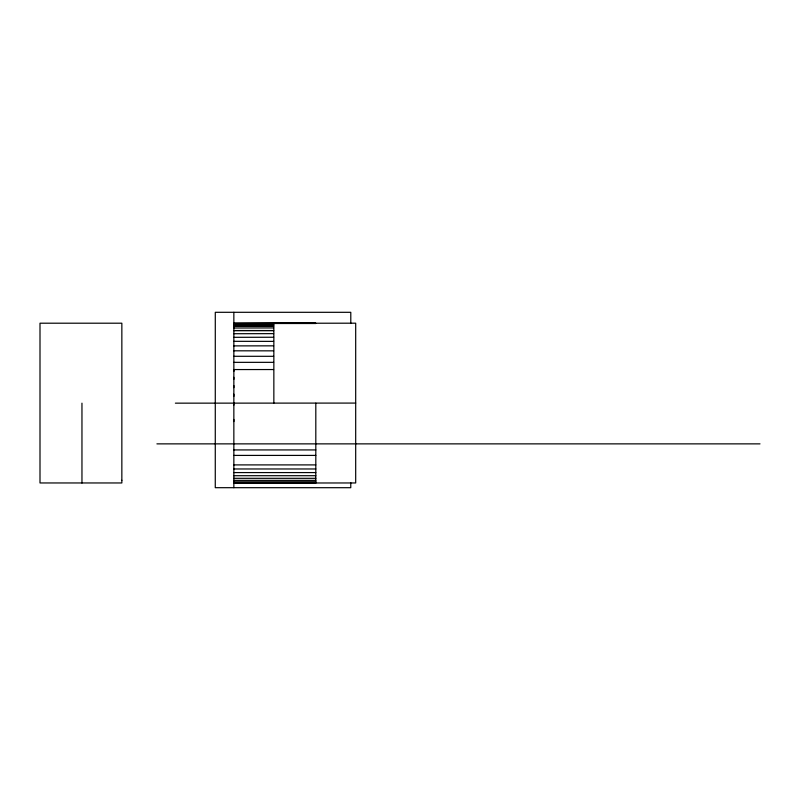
<?xml version="1.0" encoding="UTF-8"?>
<svg xmlns="http://www.w3.org/2000/svg" width="800" height="800" viewBox="0 0 800 800"><rect width="100%" height="100%" fill="white"/><g stroke="black" fill="none" stroke-linecap="round" stroke-linejoin="round"><path stroke-width="1.2" d="M233.85 421.57L233.85 419.46M233.85 405.15L233.85 403.16M233.85 396.37L233.85 394.16M233.85 387.65L233.85 385.53M233.85 379.34L233.85 377.32M233.85 371.46L233.85 369.56L273.59 369.54M273.59 324.4L233.85 324.49L233.85 323.59L315.81 323.2L233.85 323.3L355.69 323.19L355.69 482.96L233.85 483.05L315.81 483.06L315.81 403.16M350.77 482.72L350.77 487.7L215.27 487.69L215.29 312.3L350.79 312.31L350.79 323.51M233.85 323.51L315.81 323.51M273.59 325.88L233.85 325.88L233.85 328.01L273.59 327.93M233.85 325.96L273.59 325.96M233.85 330.52L273.59 330.52M233.85 330.6L273.59 330.6M233.85 333.72L273.59 333.64M233.85 337.32L273.59 337.25M233.85 341.32L273.59 341.38M233.85 345.89L273.59 345.84M233.85 350.81L273.59 350.85M233.85 356.29L273.59 356.31M233.85 362.35L273.59 362.34M175.38 403.16L355.69 403.08M156.92 443.87L760 443.87M233.85 449.93L315.81 449.93M233.85 455.41L315.81 455.41M233.85 464.9L315.81 464.9M233.85 468.97L315.81 468.97M233.85 472.58L315.81 472.58M233.85 475.7L315.81 475.7M233.85 478.31L315.81 478.31M233.85 480.36L315.81 480.36M233.85 481.84L315.81 481.75M233.85 482.74L315.81 482.74M273.85 323.2L273.85 403.08M233.85 312.31L233.85 487.7M81.96 403.16L81.96 483.05M121.85 480.27L121.85 482.96L40 482.96L40 323.2L121.85 323.2L121.85 480.27"/></g></svg>
